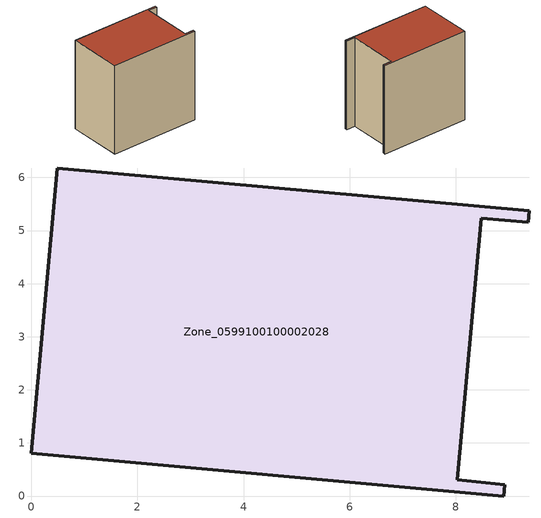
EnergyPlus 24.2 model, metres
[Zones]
Zone_0599100100002028
 floor ground (C_G): 0,0.81 0.49,6.18 9.38,5.37 9.36,5.16 8.47,5.23 8.02,0.3 8.92,0.21 8.9,0 z0
 wall outside (C_F): 9.36,5.16 9.38,5.37 0.49,6.18 0,0.81 8.9,0 8.92,0.21 8.02,0.3 8.47,5.23 9.36,5.16 z0:8.98
 roof outside (C_R): 8.02,0.3 8.47,5.23 9.36,5.16 9.38,5.37 0.49,6.18 0,0.81 8.9,0 8.92,0.21 z8.98
[BUILDING]
Pand.0599100100002028: North Axis=0; Terrain=City; Loads Convergence Tolerance Value=0.04; Temperature Convergence Tolerance Value=0.4; Solar Distribution=FullExterior; Maximum Number of Warmup Days=25; Minimum Number of Warmup Days=1
[Site:Location]
Rotterdam.The.Hague.AP_ZH_NLD Design_Conditions: Latitude=51.96; Longitude=4.45; Time Zone=1; Elevation=-4.5
[SITE:GROUNDTEMPERATURE:BUILDINGSURFACE]
18, 18, 18, 18, 18, 18, 18, 18, 18, 18, 18, 18
[MATERIAL] Thermal Absorptance=0.9; Solar Absorptance=0.7; Visible Absorptance=0.7
Name | Roughness | Thickness | Conductivity | Density | Specific Heat
G.TI.2006-2014 | MediumSmooth | 0.15 | 0.06 | 540 | 1210
F.TI.2006-2014 | Rough | 0.3 | 0.12 | 1920 | 840
R.TI.2006-2014 | MediumRough | 0.2 | 0.08 | 1500 | 1000
[CONSTRUCTION]
C_G: G.TI.2006-2014
C_F: F.TI.2006-2014
C_R: R.TI.2006-2014
[ZONE]
Zone_0599100100002028: Type=1; Multiplier=1; Ceiling Height=Autocalculate; Volume=Autocalculate; Floor Area=autocalculate; Part of Total Floor Area=Yes
[ZONEINFILTRATION:DESIGNFLOWRATE]
Infil_Zone_0599100100002028: Zone or ZoneList or Space or SpaceList=Zone_0599100100002028; Schedule=AlwaysOn; Design Flow Rate Calculation Method=Flow/Area; Flow Rate per Floor Area=0.0015; Constant Term Coefficient=1; Temperature Term Coefficient=0; Velocity Term Coefficient=0; Velocity Squared Term Coefficient=0
[HVACTEMPLATE:ZONE:IDEALLOADSAIRSYSTEM]
Zone_0599100100002028: Maximum Heating Supply Air Temperature=50; Minimum Cooling Supply Air Temperature=13; Maximum Heating Supply Air Humidity Ratio=0.0156; Minimum Cooling Supply Air Humidity Ratio=0.0077; Heating Limit=NoLimit; Cooling Limit=NoLimit; Dehumidification Control Type=ConstantSensibleHeatRatio; Cooling Sensible Heat Ratio=0.7; Dehumidification Setpoint=60; Humidification Control Type=None; Humidification Setpoint=30; Outdoor Air Method=None; Outdoor Air Flow Rate per Person=0.00944; Outdoor Air Flow Rate per Zone Floor Area=0; Outdoor Air Flow Rate per Zone=0; Demand Controlled Ventilation Type=None; Outdoor Air Economizer Type=NoEconomizer; Heat Recovery Type=None; Sensible Heat Recovery Effectiveness=0.7; Latent Heat Recovery Effectiveness=0.65
[ZONECONTROL:THERMOSTAT]
ThermostatControl_Zone_0599100100002028: Zone or ZoneList=Zone_0599100100002028; Control Type Schedule=DualSetpointControlType; Control 1=Thermostat_Zone_0599100100002028; Temperature Difference Between Cutout And Setpoint=0
[THERMOSTATSETPOINT:DUALSETPOINT]
Thermostat_Zone_0599100100002028: Heating Setpoint Temperature Schedule=HeatingSetpoint_Zone_0599100100002028; Cooling Setpoint Temperature Schedule=CoolingSetpoint_Zone_0599100100002028
[SCHEDULE:COMPACT]
HeatingSetpoint_Zone_0599100100002028: Through: 12/31, For: AllDays, Until: 24:00, 21
CoolingSetpoint_Zone_0599100100002028: Through: 12/31, For: AllDays, Until: 24:00, 24
DualSetpointControlType: Through: 12/31, For: AllDays, Until: 24:00, 4
AlwaysOn: Through: 12/31, For: AllDays, Until: 24:00, 1
